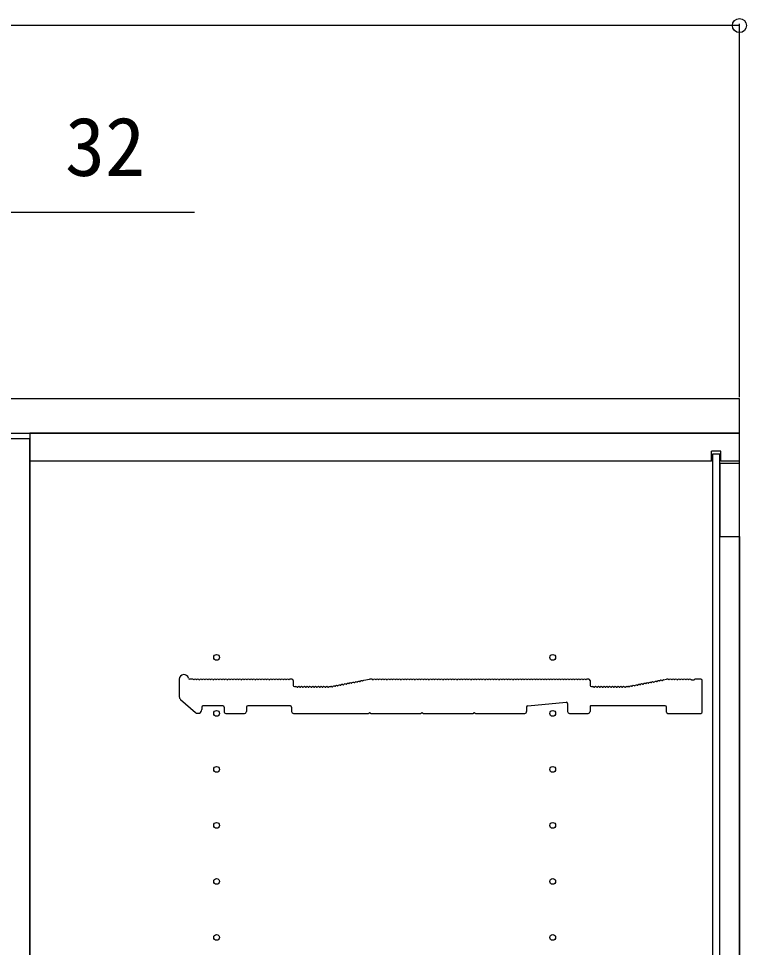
# Model space of a CAD drawing. Units: millimetres, scale not verified. Extents: x -2188 to 2188, y -3252 to 3239.
# Drawn here: x -1420.6 to -1030.8, y -507.2 to -9.7 of the extents above; entities that cross this region are included whole.
import ezdxf
from ezdxf.enums import TextEntityAlignment as Align

# ---------------------------------------------------------------- set-up
doc = ezdxf.new("R2010")
doc.units = ezdxf.units.MM
doc.header["$LTSCALE"] = 16
doc.layers.add('0-3_YKK_12', color=2, linetype='Continuous')
doc.layers.add('0-5_YKK_D', color=6, linetype='Continuous')
doc.styles.add('ＭＳ ゴシック', font='')
doc.styles.get('ＭＳ ゴシック').set_extended_font_data('MS Gothic')

msp = doc.modelspace()

# ---------------------------------------------------------------- linework, layer by layer
at = {"layer": '0-3_YKK_12'}
for p, q in [((-1049.5, -246.8), (-1049.5, -241.3)), ((-1044.5, -241.3), (-1049.5, -241.3)), ((-1044.5, -246.8), (-1044.5, -241.3)), ((-1049.5, -246.8), (-1414.5, -246.8)), ((-1034.5, -246.8), (-1044.5, -246.8)), ((-1034.5, -287.05), (-1034.5, -956.55)), ((-1334.5, -363.5), (-1334.5, -372.89)), ((-1327.5, -363.5), (-1328.88, -363.5)), ((-1274.2, -363.5), (-1275, -363.5)), ((-1273.5, -364.2), (-1273.5, -366.8)), ((-1272.8, -367.5), (-1272, -367.5)), ((-1254, -367.5), (-1253.57, -367.5)), ((-1254, -367.5), (-1253.57, -367.5)), ((-1253.44, -367.49), (-1253.29, -367.46)), ((-1253.44, -367.49), (-1253.29, -367.46)), ((-1235.61, -364.09), (-1232.53, -363.51)), ((-1231.5, -363.5), (-1232.47, -363.5)), ((-1115.2, -363.5), (-1116, -363.5)), ((-1114.5, -364.2), (-1114.5, -366.8)), ((-1113.8, -367.5), (-1113, -367.5)), ((-1095, -367.5), (-1094.57, -367.5)), ((-1094.44, -367.49), (-1094.29, -367.46)), ((-1075.14, -363.81), (-1073.56, -363.51)), ((-1073, -363.5), (-1073.43, -363.5)), ((-1060.25, -363.77), (-1058.75, -363.77)), ((-1055.2, -363.5), (-1058, -363.5)), ((-1054.5, -381.1), (-1054.5, -364.2)), ((-1333.81, -374.4), (-1325.81, -381.31)), ((-1311.2, -377.8), (-1321.8, -377.8)), ((-1275, -377.8), (-1297.8, -377.8)), ((-1147.86, -377.74), (-1127.26, -375.87)), ((-1126.5, -376.57), (-1126.5, -380.8)), ((-1114.5, -378.1), (-1114.5, -380.8)), ((-1074.2, -377.8), (-1114.2, -377.8)), ((-1322.5, -378.5), (-1322.5, -379.8)), ((-1310.5, -378.5), (-1310.5, -380.8)), ((-1309.5, -381.8), (-1299.5, -381.8)), ((-1298.5, -378.5), (-1298.5, -380.8)), ((-1274.3, -378.5), (-1274.3, -380.8)), ((-1273.3, -381.8), (-1233.07, -381.8)), ((-1231.93, -381.8), (-1205.07, -381.8)), ((-1203.93, -381.8), (-1177.07, -381.8)), ((-1175.93, -381.8), (-1149.5, -381.8)), ((-1148.5, -378.44), (-1148.5, -380.8)), ((-1125.5, -381.8), (-1115.5, -381.8)), ((-1073.5, -381.1), (-1073.5, -378.5)), ((-1072.8, -381.8), (-1055.2, -381.8))]:
    msp.add_line(p, q, dxfattribs=at)
for points in [[(-1439.5, -231.8), (-1034.5, -231.8), (-1034.5, -213.4), (-1439.5, -213.4)], [(-1414.5, -1011.8), (-1034.5, -1011.8), (-1034.5, -231.8), (-1414.5, -231.8)], [(-1432.5, -1008.8), (-1414.5, -1008.8), (-1414.5, -234.8), (-1432.5, -234.8)], [(-1049, -1000.55), (-1045, -1000.55), (-1045, -243.05), (-1049, -243.05)], [(-1045, -287.05), (-1034.5, -287.05), (-1034.5, -248.05), (-1045, -248.05)]]:
    msp.add_lwpolyline(points, close=True, dxfattribs=at)
for centre in [(-1314.5, -351.8), (-1134.5, -351.8), (-1314.5, -381.8), (-1134.5, -381.8), (-1314.5, -411.8), (-1134.5, -411.8), (-1314.5, -441.8), (-1134.5, -441.8), (-1314.5, -471.8), (-1134.5, -471.8), (-1314.5, -501.8), (-1134.5, -501.8)]:
    msp.add_circle(centre, 1.55, dxfattribs=at)
for centre, radius, start, end in [((-1332, -363.5), 2.5, 12.6356, 180), ((-1328.88, -362.8), 0.7, 192.6356, 270), ((-1327.5, -364.38), 0.88, 50.536, 90), ((-1326.75, -363.47), 0.3, 230.536, 309.464), ((-1326, -364.38), 0.88, 50.536, 129.464), ((-1325.25, -363.47), 0.3, 230.536, 309.464), ((-1324.5, -364.38), 0.88, 50.536, 129.464), ((-1323.75, -363.47), 0.3, 230.536, 309.464), ((-1323, -364.38), 0.88, 50.536, 129.464), ((-1322.25, -363.47), 0.3, 230.536, 309.464), ((-1321.5, -364.38), 0.88, 50.536, 129.464), ((-1320.75, -363.47), 0.3, 230.536, 309.464), ((-1320, -364.38), 0.88, 50.536, 129.464), ((-1319.25, -363.47), 0.3, 230.536, 309.464), ((-1318.5, -364.38), 0.88, 50.536, 129.464), ((-1317.75, -363.47), 0.3, 230.536, 309.464), ((-1317, -364.38), 0.88, 50.536, 129.464), ((-1316.25, -363.47), 0.3, 230.536, 309.464), ((-1315.5, -364.38), 0.88, 50.536, 129.464), ((-1314.75, -363.47), 0.3, 230.536, 309.464), ((-1314, -364.38), 0.88, 50.536, 129.464), ((-1313.25, -363.47), 0.3, 230.536, 309.464), ((-1312.5, -364.38), 0.88, 50.536, 129.464), ((-1311.75, -363.47), 0.3, 230.536, 309.464), ((-1311, -364.38), 0.88, 50.536, 129.464), ((-1310.25, -363.47), 0.3, 230.536, 309.464), ((-1309.5, -364.38), 0.88, 50.536, 129.464), ((-1308.75, -363.47), 0.3, 230.536, 309.464), ((-1308, -364.38), 0.88, 50.536, 129.464), ((-1307.25, -363.47), 0.3, 230.536, 309.464), ((-1306.5, -364.38), 0.88, 50.536, 129.464), ((-1305.75, -363.47), 0.3, 230.536, 309.464), ((-1305, -364.38), 0.88, 50.536, 129.464), ((-1304.25, -363.47), 0.3, 230.536, 309.464), ((-1303.5, -364.38), 0.88, 50.536, 129.464), ((-1302.75, -363.47), 0.3, 230.536, 309.464), ((-1302, -364.38), 0.88, 50.536, 129.464), ((-1301.25, -363.47), 0.3, 230.536, 309.464), ((-1300.5, -364.38), 0.88, 50.536, 129.464), ((-1299.75, -363.47), 0.3, 230.536, 309.464), ((-1299, -364.38), 0.88, 50.536, 129.464), ((-1298.25, -363.47), 0.3, 230.536, 309.464), ((-1297.5, -364.38), 0.88, 50.536, 129.464), ((-1296.75, -363.47), 0.3, 230.536, 309.464), ((-1296, -364.38), 0.88, 50.536, 129.464), ((-1295.25, -363.47), 0.3, 230.536, 309.464), ((-1294.5, -364.38), 0.88, 50.536, 129.464), ((-1293.75, -363.47), 0.3, 230.536, 309.464), ((-1293, -364.38), 0.88, 50.536, 129.464), ((-1292.25, -363.47), 0.3, 230.536, 309.464), ((-1291.5, -364.38), 0.88, 50.536, 129.464), ((-1290.75, -363.47), 0.3, 230.536, 309.464), ((-1290, -364.38), 0.88, 50.536, 129.464), ((-1289.25, -363.47), 0.3, 230.536, 309.464), ((-1288.5, -364.38), 0.88, 50.536, 129.464), ((-1287.75, -363.47), 0.3, 230.536, 309.464), ((-1287, -364.38), 0.88, 50.536, 129.464), ((-1286.25, -363.47), 0.3, 230.536, 309.464), ((-1285.5, -364.38), 0.88, 50.536, 129.464), ((-1284.75, -363.47), 0.3, 230.536, 309.464), ((-1284, -364.38), 0.88, 50.536, 129.464), ((-1283.25, -363.47), 0.3, 230.536, 309.464), ((-1282.5, -364.38), 0.88, 50.536, 129.464), ((-1281.75, -363.47), 0.3, 230.536, 309.464), ((-1281, -364.38), 0.88, 50.536, 129.464), ((-1280.25, -363.47), 0.3, 230.536, 309.464), ((-1279.5, -364.38), 0.88, 50.536, 129.464), ((-1278.75, -363.47), 0.3, 230.536, 309.464), ((-1278, -364.38), 0.88, 50.536, 129.464), ((-1277.25, -363.47), 0.3, 230.536, 309.464), ((-1276.5, -364.38), 0.88, 50.536, 129.464), ((-1275.75, -363.47), 0.3, 230.536, 309.464), ((-1275, -364.38), 0.88, 90, 129.464), ((-1274.2, -364.2), 0.7, 0, 90), ((-1272.8, -366.8), 0.7, 180, 270), ((-1272, -368.38), 0.88, 50.536, 90), ((-1271.25, -367.47), 0.3, 230.536, 309.464), ((-1270.5, -368.38), 0.88, 50.536, 129.464), ((-1269.75, -367.47), 0.3, 230.536, 309.464), ((-1269, -368.38), 0.88, 50.536, 129.464), ((-1268.25, -367.47), 0.3, 230.536, 309.464), ((-1267.5, -368.38), 0.88, 50.536, 129.464), ((-1266.75, -367.47), 0.3, 230.536, 309.464), ((-1266, -368.38), 0.88, 50.536, 129.464), ((-1265.25, -367.47), 0.3, 230.536, 309.464), ((-1264.5, -368.38), 0.88, 50.536, 129.464), ((-1263.75, -367.47), 0.3, 230.536, 309.464), ((-1263, -368.38), 0.88, 50.536, 129.464), ((-1262.25, -367.47), 0.3, 230.536, 309.464), ((-1261.5, -368.38), 0.88, 50.536, 129.464), ((-1260.75, -367.47), 0.3, 230.536, 309.464), ((-1260, -368.38), 0.88, 50.536, 129.464), ((-1259.25, -367.47), 0.3, 230.536, 309.464), ((-1258.5, -368.38), 0.88, 50.536, 129.464), ((-1257.75, -367.47), 0.3, 230.536, 309.464), ((-1257, -368.38), 0.88, 50.536, 129.464), ((-1256.25, -367.47), 0.3, 230.536, 309.464), ((-1255.5, -368.38), 0.88, 50.536, 129.464), ((-1254.75, -367.47), 0.3, 230.536, 309.464), ((-1254, -368.38), 0.88, 90, 129.464), ((-1253.57, -366.8), 0.7, 270, 280.7843), ((-1253.57, -366.8), 0.7, 270, 280.7843), ((-1253.13, -368.33), 0.88, 61.3203, 100.7843), ((-1252.56, -367.29), 0.3, 241.3203, 320.2483), ((-1251.66, -368.04), 0.88, 61.3203, 140.2483), ((-1251.09, -367.01), 0.3, 241.3203, 320.2483), ((-1250.18, -367.76), 0.88, 61.3203, 140.2483), ((-1249.62, -366.73), 0.3, 241.3203, 320.2483), ((-1248.71, -367.48), 0.88, 61.3203, 140.2483), ((-1248.14, -366.45), 0.3, 241.3203, 320.2483), ((-1247.23, -367.2), 0.88, 61.3203, 140.2483), ((-1246.67, -366.17), 0.3, 241.3203, 320.2483), ((-1245.76, -366.92), 0.88, 61.3203, 140.2483), ((-1245.19, -365.89), 0.3, 241.3203, 320.2483), ((-1244.29, -366.64), 0.88, 61.3203, 140.2483), ((-1243.72, -365.61), 0.3, 241.3203, 320.2483), ((-1242.81, -366.36), 0.88, 61.3203, 140.2483), ((-1242.25, -365.33), 0.3, 241.3203, 320.2483), ((-1241.34, -366.08), 0.88, 61.3203, 140.2483), ((-1240.77, -365.04), 0.3, 241.3203, 320.2483), ((-1239.87, -365.8), 0.88, 61.3203, 140.2483), ((-1239.3, -364.76), 0.3, 241.3203, 320.2483), ((-1238.39, -365.52), 0.88, 61.3203, 140.2483), ((-1237.83, -364.48), 0.3, 241.3203, 320.2483), ((-1236.92, -365.24), 0.88, 61.3203, 140.2483), ((-1236.35, -364.2), 0.3, 241.3203, 320.2483), ((-1235.45, -364.96), 0.88, 100.7843, 140.2483), ((-1232.47, -363.8), 0.3, 90, 100.7843), ((-1231.5, -364.38), 0.88, 50.536, 90), ((-1230.75, -363.47), 0.3, 230.536, 309.464), ((-1230, -364.38), 0.88, 50.536, 129.464), ((-1229.25, -363.47), 0.3, 230.536, 309.464), ((-1228.5, -364.38), 0.88, 50.536, 129.464), ((-1227.75, -363.47), 0.3, 230.536, 309.464), ((-1227, -364.38), 0.88, 50.536, 129.464), ((-1226.25, -363.47), 0.3, 230.536, 309.464), ((-1225.5, -364.38), 0.88, 50.536, 129.464), ((-1224.75, -363.47), 0.3, 230.536, 309.464), ((-1224, -364.38), 0.88, 50.536, 129.464), ((-1223.25, -363.47), 0.3, 230.536, 309.464), ((-1222.5, -364.38), 0.88, 50.536, 129.464), ((-1221.75, -363.47), 0.3, 230.536, 309.464), ((-1221, -364.38), 0.88, 50.536, 129.464), ((-1220.25, -363.47), 0.3, 230.536, 309.464), ((-1219.5, -364.38), 0.88, 50.536, 129.464), ((-1218.75, -363.47), 0.3, 230.536, 309.464), ((-1218, -364.38), 0.88, 50.536, 129.464), ((-1217.25, -363.47), 0.3, 230.536, 309.464), ((-1216.5, -364.38), 0.88, 50.536, 129.464), ((-1215.75, -363.47), 0.3, 230.536, 309.464), ((-1215, -364.38), 0.88, 50.536, 129.464), ((-1214.25, -363.47), 0.3, 230.536, 309.464), ((-1213.5, -364.38), 0.88, 50.536, 129.464), ((-1212.75, -363.47), 0.3, 230.536, 309.464), ((-1212, -364.38), 0.88, 50.536, 129.464), ((-1211.25, -363.47), 0.3, 230.536, 309.464), ((-1210.5, -364.38), 0.88, 50.536, 129.464), ((-1209.75, -363.47), 0.3, 230.536, 309.464), ((-1209, -364.38), 0.88, 50.536, 129.464), ((-1208.25, -363.47), 0.3, 230.536, 309.464), ((-1207.5, -364.38), 0.88, 50.536, 129.464), ((-1206.75, -363.47), 0.3, 230.536, 309.464), ((-1206, -364.38), 0.88, 50.536, 129.464), ((-1205.25, -363.47), 0.3, 230.536, 309.464), ((-1204.5, -364.38), 0.88, 50.536, 129.464), ((-1203.75, -363.47), 0.3, 230.536, 309.464), ((-1203, -364.38), 0.88, 50.536, 129.464), ((-1202.25, -363.47), 0.3, 230.536, 309.464), ((-1201.5, -364.38), 0.88, 50.536, 129.464), ((-1200.75, -363.47), 0.3, 230.536, 309.464), ((-1200, -364.38), 0.88, 50.536, 129.464), ((-1199.25, -363.47), 0.3, 230.536, 309.464), ((-1198.5, -364.38), 0.88, 50.536, 129.464), ((-1197.75, -363.47), 0.3, 230.536, 309.464), ((-1197, -364.38), 0.88, 50.536, 129.464), ((-1196.25, -363.47), 0.3, 230.536, 309.464), ((-1195.5, -364.38), 0.88, 50.536, 129.464), ((-1194.75, -363.47), 0.3, 230.536, 309.464), ((-1194, -364.38), 0.88, 50.536, 129.464), ((-1193.25, -363.47), 0.3, 230.536, 309.464), ((-1192.5, -364.38), 0.88, 50.536, 129.464), ((-1191.75, -363.47), 0.3, 230.536, 309.464), ((-1191, -364.38), 0.88, 50.536, 129.464), ((-1190.25, -363.47), 0.3, 230.536, 309.464), ((-1189.5, -364.38), 0.88, 50.536, 129.464), ((-1188.75, -363.47), 0.3, 230.536, 309.464), ((-1188, -364.38), 0.88, 50.536, 129.464), ((-1187.25, -363.47), 0.3, 230.536, 309.464), ((-1186.5, -364.38), 0.88, 50.536, 129.464), ((-1185.75, -363.47), 0.3, 230.536, 309.464), ((-1185, -364.38), 0.88, 50.536, 129.464), ((-1184.25, -363.47), 0.3, 230.536, 309.464), ((-1183.5, -364.38), 0.88, 50.536, 129.464), ((-1182.75, -363.47), 0.3, 230.536, 309.464), ((-1182, -364.38), 0.88, 50.536, 129.464), ((-1181.25, -363.47), 0.3, 230.536, 309.464), ((-1180.5, -364.38), 0.88, 50.536, 129.464), ((-1179.75, -363.47), 0.3, 230.536, 309.464), ((-1179, -364.38), 0.88, 50.536, 129.464), ((-1178.25, -363.47), 0.3, 230.536, 309.464), ((-1177.5, -364.38), 0.88, 50.536, 129.464), ((-1176.75, -363.47), 0.3, 230.536, 309.464), ((-1176, -364.38), 0.88, 50.536, 129.464), ((-1175.25, -363.47), 0.3, 230.536, 309.464), ((-1174.5, -364.38), 0.88, 50.536, 129.464), ((-1173.75, -363.47), 0.3, 230.536, 309.464), ((-1173, -364.38), 0.88, 50.536, 129.464), ((-1172.25, -363.47), 0.3, 230.536, 309.464), ((-1171.5, -364.38), 0.88, 50.536, 129.464), ((-1170.75, -363.47), 0.3, 230.536, 309.464), ((-1170, -364.38), 0.88, 50.536, 129.464), ((-1169.25, -363.47), 0.3, 230.536, 309.464), ((-1168.5, -364.38), 0.88, 50.536, 129.464), ((-1167.75, -363.47), 0.3, 230.536, 309.464), ((-1167, -364.38), 0.88, 50.536, 129.464), ((-1166.25, -363.47), 0.3, 230.536, 309.464), ((-1165.5, -364.38), 0.88, 50.536, 129.464), ((-1164.75, -363.47), 0.3, 230.536, 309.464), ((-1164, -364.38), 0.88, 50.536, 129.464), ((-1163.25, -363.47), 0.3, 230.536, 309.464), ((-1162.5, -364.38), 0.88, 50.536, 129.464), ((-1161.75, -363.47), 0.3, 230.536, 309.464), ((-1161, -364.38), 0.88, 50.536, 129.464), ((-1160.25, -363.47), 0.3, 230.536, 309.464), ((-1159.5, -364.38), 0.88, 50.536, 129.464), ((-1158.75, -363.47), 0.3, 230.536, 309.464), ((-1158, -364.38), 0.88, 50.536, 129.464), ((-1157.25, -363.47), 0.3, 230.536, 309.464), ((-1156.5, -364.38), 0.88, 50.536, 129.464), ((-1155.75, -363.47), 0.3, 230.536, 309.464), ((-1155, -364.38), 0.88, 50.536, 129.464), ((-1154.25, -363.47), 0.3, 230.536, 309.464), ((-1153.5, -364.38), 0.88, 50.536, 129.464), ((-1152.75, -363.47), 0.3, 230.536, 309.464), ((-1152, -364.38), 0.88, 50.536, 129.464), ((-1151.25, -363.47), 0.3, 230.536, 309.464), ((-1150.5, -364.38), 0.88, 50.536, 129.464), ((-1149.75, -363.47), 0.3, 230.536, 309.464), ((-1149, -364.38), 0.88, 50.536, 129.464), ((-1148.25, -363.47), 0.3, 230.536, 309.464), ((-1147.5, -364.38), 0.88, 50.536, 129.464), ((-1146.75, -363.47), 0.3, 230.536, 309.464), ((-1146, -364.38), 0.88, 50.536, 129.464), ((-1145.25, -363.47), 0.3, 230.536, 309.464), ((-1144.5, -364.38), 0.88, 50.536, 129.464), ((-1143.75, -363.47), 0.3, 230.536, 309.464), ((-1143, -364.38), 0.88, 50.536, 129.464), ((-1142.25, -363.47), 0.3, 230.536, 309.464), ((-1141.5, -364.38), 0.88, 50.536, 129.464), ((-1140.75, -363.47), 0.3, 230.536, 309.464), ((-1140, -364.38), 0.88, 50.536, 129.464), ((-1139.25, -363.47), 0.3, 230.536, 309.464), ((-1138.5, -364.38), 0.88, 50.536, 129.464), ((-1137.75, -363.47), 0.3, 230.536, 309.464), ((-1137, -364.38), 0.88, 50.536, 129.464), ((-1136.25, -363.47), 0.3, 230.536, 309.464), ((-1135.5, -364.38), 0.88, 50.536, 129.464), ((-1134.75, -363.47), 0.3, 230.536, 309.464), ((-1134, -364.38), 0.88, 50.536, 129.464), ((-1133.25, -363.47), 0.3, 230.536, 309.464), ((-1132.5, -364.38), 0.88, 50.536, 129.464), ((-1131.75, -363.47), 0.3, 230.536, 309.464), ((-1131, -364.38), 0.88, 50.536, 129.464), ((-1130.25, -363.47), 0.3, 230.536, 309.464), ((-1129.5, -364.38), 0.88, 50.536, 129.464), ((-1128.75, -363.47), 0.3, 230.536, 309.464), ((-1128, -364.38), 0.88, 50.536, 129.464), ((-1127.25, -363.47), 0.3, 230.536, 309.464), ((-1126.5, -364.38), 0.88, 50.536, 129.464), ((-1125.75, -363.47), 0.3, 230.536, 309.464), ((-1125, -364.38), 0.88, 50.536, 129.464), ((-1124.25, -363.47), 0.3, 230.536, 309.464), ((-1123.5, -364.38), 0.88, 50.536, 129.464), ((-1122.75, -363.47), 0.3, 230.536, 309.464), ((-1122, -364.38), 0.88, 50.536, 129.464), ((-1121.25, -363.47), 0.3, 230.536, 309.464), ((-1120.5, -364.38), 0.88, 50.536, 129.464), ((-1119.75, -363.47), 0.3, 230.536, 309.464), ((-1119, -364.38), 0.88, 50.536, 129.464), ((-1118.25, -363.47), 0.3, 230.536, 309.464), ((-1117.5, -364.38), 0.88, 50.536, 129.464), ((-1116.75, -363.47), 0.3, 230.536, 309.464), ((-1116, -364.38), 0.88, 90, 129.464), ((-1115.2, -364.2), 0.7, 0, 90), ((-1113.8, -366.8), 0.7, 180, 270), ((-1113, -368.38), 0.88, 50.536, 90), ((-1112.25, -367.47), 0.3, 230.536, 309.464), ((-1111.5, -368.38), 0.88, 50.536, 129.464), ((-1110.75, -367.47), 0.3, 230.536, 309.464), ((-1110, -368.38), 0.88, 50.536, 129.464), ((-1109.25, -367.47), 0.3, 230.536, 309.464), ((-1108.5, -368.38), 0.88, 50.536, 129.464), ((-1107.75, -367.47), 0.3, 230.536, 309.464), ((-1107, -368.38), 0.88, 50.536, 129.464), ((-1106.25, -367.47), 0.3, 230.536, 309.464), ((-1105.5, -368.38), 0.88, 50.536, 129.464), ((-1104.75, -367.47), 0.3, 230.536, 309.464), ((-1104, -368.38), 0.88, 50.536, 129.464), ((-1103.25, -367.47), 0.3, 230.536, 309.464), ((-1102.5, -368.38), 0.88, 50.536, 129.464), ((-1101.75, -367.47), 0.3, 230.536, 309.464), ((-1101, -368.38), 0.88, 50.536, 129.464), ((-1100.25, -367.47), 0.3, 230.536, 309.464), ((-1099.5, -368.38), 0.88, 50.536, 129.464), ((-1098.75, -367.47), 0.3, 230.536, 309.464), ((-1098, -368.38), 0.88, 50.536, 129.464), ((-1097.25, -367.47), 0.3, 230.536, 309.464), ((-1096.5, -368.38), 0.88, 50.536, 129.464), ((-1095.75, -367.47), 0.3, 230.536, 309.464), ((-1095, -368.38), 0.88, 90, 129.464), ((-1094.57, -366.8), 0.7, 270, 280.7843), ((-1094.13, -368.33), 0.88, 61.3203, 100.7843), ((-1093.56, -367.29), 0.3, 241.3203, 320.2483), ((-1092.66, -368.04), 0.88, 61.3203, 140.2483), ((-1092.09, -367.01), 0.3, 241.3203, 320.2483), ((-1091.18, -367.76), 0.88, 61.3203, 140.2483), ((-1090.62, -366.73), 0.3, 241.3203, 320.2483), ((-1089.71, -367.48), 0.88, 61.3203, 140.2483), ((-1089.14, -366.45), 0.3, 241.3203, 320.2483), ((-1088.23, -367.2), 0.88, 61.3203, 140.2483), ((-1087.67, -366.17), 0.3, 241.3203, 320.2483), ((-1086.76, -366.92), 0.88, 61.3203, 140.2483), ((-1086.19, -365.89), 0.3, 241.3203, 320.2483), ((-1085.29, -366.64), 0.88, 61.3203, 140.2483), ((-1084.72, -365.61), 0.3, 241.3203, 320.2483), ((-1083.81, -366.36), 0.88, 61.3203, 140.2483), ((-1083.25, -365.33), 0.3, 241.3203, 320.2483), ((-1082.34, -366.08), 0.88, 61.3203, 140.2483), ((-1081.77, -365.04), 0.3, 241.3203, 320.2483), ((-1080.87, -365.8), 0.88, 61.3203, 140.2483), ((-1080.3, -364.76), 0.3, 241.3203, 320.2483), ((-1079.39, -365.52), 0.88, 61.3203, 140.2483), ((-1078.83, -364.48), 0.3, 241.3203, 320.2483), ((-1077.92, -365.24), 0.88, 61.3203, 140.2483), ((-1077.35, -364.2), 0.3, 241.3203, 320.2483), ((-1076.45, -364.96), 0.88, 61.3203, 140.2483), ((-1075.88, -363.92), 0.3, 241.3203, 320.2483), ((-1074.97, -364.68), 0.88, 100.7843, 140.2483), ((-1073.43, -364.2), 0.7, 90, 100.7843), ((-1073, -364.38), 0.88, 50.536, 90), ((-1072.25, -363.47), 0.3, 230.536, 309.464), ((-1071.5, -364.38), 0.88, 50.536, 129.464), ((-1070.75, -363.47), 0.3, 230.536, 309.464), ((-1070, -364.38), 0.88, 50.536, 129.464), ((-1069.25, -363.47), 0.3, 230.536, 309.464), ((-1068.5, -364.38), 0.88, 50.536, 129.464), ((-1067.75, -363.47), 0.3, 230.536, 309.464), ((-1067, -364.38), 0.88, 50.536, 129.464), ((-1066.25, -363.47), 0.3, 230.536, 309.464), ((-1065.5, -364.38), 0.88, 50.536, 129.464), ((-1064.75, -363.47), 0.3, 230.536, 309.464), ((-1064, -364.38), 0.88, 50.536, 129.464), ((-1063.25, -363.47), 0.3, 230.536, 309.464), ((-1062.5, -364.38), 0.88, 50.536, 129.464), ((-1061.75, -363.47), 0.3, 230.536, 309.464), ((-1061, -364.38), 0.88, 50.4605, 129.464), ((-1060.25, -363.47), 0.3, 230.4606, 270), ((-1058.75, -363.47), 0.3, 270, 309.5394), ((-1058, -364.38), 0.88, 90, 129.5394), ((-1055.2, -364.2), 0.7, 0, 90), ((-1332.5, -372.89), 2, 180, 229.1613), ((-1321.8, -378.5), 0.7, 90, 180), ((-1311.2, -378.5), 0.7, 0, 90), ((-1297.8, -378.5), 0.7, 90, 180), ((-1275, -378.5), 0.7, 0, 90), ((-1147.8, -378.44), 0.7, 95.1944, 180), ((-1127.2, -376.57), 0.7, 0, 95.1944), ((-1114.2, -378.1), 0.3, 90, 180), ((-1074.2, -378.5), 0.7, 0, 90), ((-1324.5, -379.8), 2, 229.1613, 0), ((-1309.5, -380.8), 1, 180, 270), ((-1299.5, -380.8), 1, 270, 0), ((-1273.3, -380.8), 1, 180, 270), ((-1233.07, -381.5), 0.3, 270, 325.1501), ((-1232.5, -381.9), 0.4, 34.8499, 145.1501), ((-1231.93, -381.5), 0.3, 214.8499, 270), ((-1205.07, -381.5), 0.3, 270, 325.1501), ((-1204.5, -381.9), 0.4, 34.8499, 145.1501), ((-1203.93, -381.5), 0.3, 214.8499, 270), ((-1177.07, -381.5), 0.3, 270, 325.1501), ((-1176.5, -381.9), 0.4, 34.8499, 145.1501), ((-1175.93, -381.5), 0.3, 214.8499, 270), ((-1149.5, -380.8), 1, 270, 0), ((-1125.5, -380.8), 1, 180, 270), ((-1115.5, -380.8), 1, 270, 0), ((-1072.8, -381.1), 0.7, 180, 270), ((-1055.2, -381.1), 0.7, 270, 0)]:
    msp.add_arc(centre, radius, start, end, dxfattribs=at)
at = {"layer": '0-5_YKK_D'}
for p, q in [((-1034.5, -13.4), (-1439.5, -13.4)), ((-1034.5, -212.4), (-1034.5, -12.4))]:
    msp.add_line(p, q, dxfattribs=at)
msp.add_lwpolyline([(-1464.5, -113.4), (-1432.5, -113.4), (-1326.31, -113.4)], dxfattribs=at)
msp.add_circle((-1034.5, -13.4), 3.75, dxfattribs=at)

# ---------------------------------------------------------------- texts
at = {"layer": '0-5_YKK_D', "style": 'ＭＳ ゴシック'}
msp.add_text('32', height=31.52, dxfattribs=at).set_placement((-1395.68, -103.4), align=Align.BOTTOM_LEFT)

doc.saveas('drawing.dxf')
